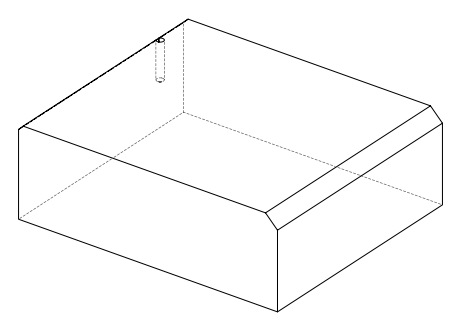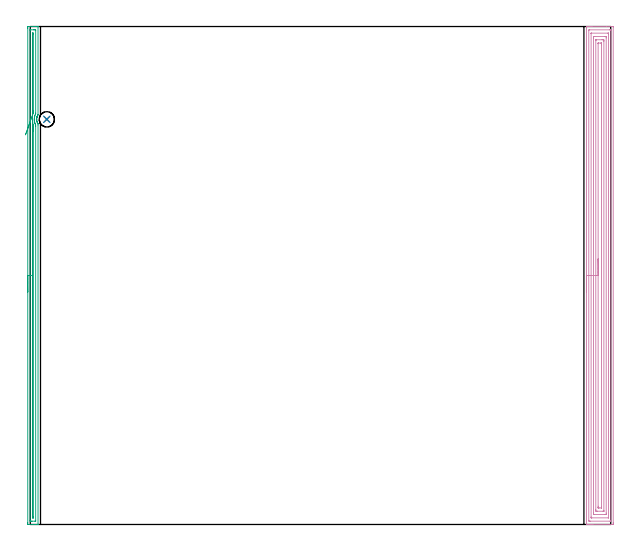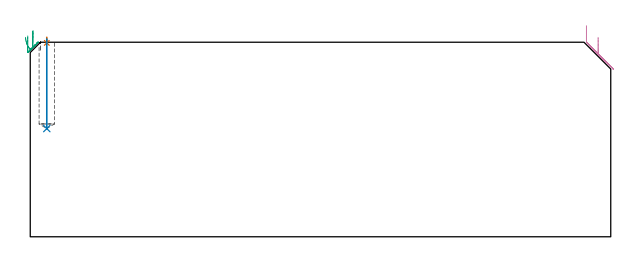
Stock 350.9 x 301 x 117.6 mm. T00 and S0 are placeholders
(PLAN: 4 operations, 2 tool changes, 22.5 min)
(1 SPOT_DRILL | STEP1POCKET | NXT0321_9005460120000 | 0.03 min | 1 mm3)
(2 DRILL_BLIND_HOLE_INTO_CENTER | STEP1POCKET | UGT0301_208 | 0.22 min | 3404 mm3)
(3 AREA_MILL | FG_CHAMFER_SURFACE | UGT0205_001 | 7.48 min | 5790 mm3)
(4 AREA_MILL_1 | FG_CHAMFER_SURFACE_1 | UGT0205_001 | 14.75 min | 39498 mm3)
(TOOL NXT0321_9005460120000 | NC Spot Drill, 142deg, 12mm, Carbide, Uncoated | D12 PA142 FL30 Z2)
(TOOL UGT0301_208 | Twist Drill 9.3 mm | D9.3 PA118 FL78 Z2)
(TOOL UGT0205_001 | Chamfer Mill 20 x 3 x 45 deg. | D20 FL50 Z2)
(OP 1 SPOT_DRILL)
G17 G21 G94 G90
T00 M6
G54
G17 G0 G90 X10. Y244.9 S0 M3
G43 Z127.6 H0
G94 G81 G98 Z117.2 F250. R120.6
G80
M5
M2
(OP 2 DRILL_BLIND_HOLE_INTO_CENTER)
G17 G21 G94 G90
T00 M6
G54
G17 G0 G90 X10. Y244.9 S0 M3
G43 Z127.6 H0
G94 G81 G98 Z65.4 F250. R119.6
G80
M5
M2
(OP 3 AREA_MILL)
G17 G21 G94 G90
T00 M6
G54
G17 G0 G90 X-1.5 Y140.5 S1061 M3
G43 Z127.6 H0
Z121.4
G94 G1 Y140.538 Z120.528 F250.
Y140.652 Z119.664
Y140.841 Z118.812
Y141.103 Z117.98
Y141.437 Z117.174
Y141.84 Z116.4
Y142.308 Z115.664
Y142.84 Z114.972
Y143.429 Z114.329
Y144.072 Z113.74
Y144.764 Z113.208
Y145.5 Z112.74
Y146.274 Z112.337
Y147.08 Z112.003
Y147.912 Z111.741
Y148.764 Z111.552
Y149.628 Z111.438
Y150.5 Z111.4
Y299.965
X-1.499 Y300.397 Z111.401
X-1.495 Y300.852 Z111.403
X-1.491 Y300.991 Z111.405
X-1.045 Y301. Z111.851
X1.6 Z114.494
X2.173 Z115.069
X2.482 Z115.378
X3.054 Z115.95
X3.363 Z116.258
X4.381 Z117.281
X4.695 Y300.994 Z117.586
X4.697 Y300.992 Z117.588
X4.7 Y300.843 Z117.6
Y247.752
X4.706 Y247.595 Z117.593
X4.662 Y247.517 Z117.553
X4.54 Y247.312 Z117.44
X4.405 Y247.076 Z117.303
X4.306 Y246.863 Z117.201
X4.245 Y246.736 Z117.142
X4.191 Y246.621 Z117.089
X4.14 Y246.48 Z117.038
X4.118 Y246.416 Z117.014
X4.082 Y246.318 Z116.98
X4.074 Y246.294 Z116.972
X3.98 Y245.97 Z116.876
X3.977 Y245.962 Z116.874
X3.951 Y245.825 Z116.849
X3.933 Y245.727 Z116.831
X3.912 Y245.568 Z116.81
X3.894 Y245.417 Z116.787
X3.876 Y245.282 Z116.769
X3.863 Y245.078 Z116.753
X3.861 Y245.058
X3.858 Y244.995
Y244.92 Z116.749
X3.856 Y244.828
X3.857 Y244.788 Z116.752
Y244.786
X3.861 Y244.735
X3.866 Y244.608 Z116.759
X3.888 Y244.384 Z116.782
X3.919 Y244.186 Z116.812
X3.955 Y243.939 Z116.855
X3.976 Y243.837 Z116.875
X4.098 Y243.437 Z116.995
X4.155 Y243.294 Z117.048
X4.226 Y243.1 Z117.125
X4.247 Y243.045 Z117.146
X4.346 Y242.847 Z117.243
X4.469 Y242.598 Z117.367
X4.596 Y242.38 Z117.494
X4.686 Y242.242 Z117.584
X4.692 Y242.232 Z117.589
X4.699 Y242.21 Z117.594
X4.7 Y241.509 Z117.6
Y0.156
X4.697 Y0.008 Z117.588
X4.695 Y0.006 Z117.586
X4.381 Y0. Z117.28
X3.982 Z116.881
X3.363 Z116.258
X2.173 Z115.069
X1.6 Z114.494
X-1.045 Y0.001 Z111.851
X-1.276 Y0.004 Z111.621
X-1.491 Y0.009 Z111.405
X-1.495 Y0.148 Z111.403
X-1.499 Y0.603 Z111.401
X-1.5 Y1.063 Z111.4
Y150.5
X-0.086 Z112.814
X-0.085 Y298.816 Z112.815
X-0.084 Y298.918 Z112.816
X-0.081 Y298.968 Z112.819
X-0.08 Y298.985 Z112.82
X-0.046 Y298.99 Z112.854
X0.338 Y298.998 Z113.238
X2.099 Y299. Z114.999
X2.482 Y298.999 Z115.382
X2.984 Y298.997 Z115.884
X3.187 Y298.99 Z116.087
X3.279 Y298.978 Z116.179
X3.284 Y298.693 Z116.184
X3.285 Y298.613 Z116.185
Y248.647
X3.282 Y248.444 Z116.182
X3.279 Y248.343 Z116.179
X3.275 Y248.296 Z116.175
X3.033 Y247.755 Z115.933
X2.876 Y247.356 Z115.776
X2.714 Y246.863 Z115.614
X2.683 Y246.761 Z115.583
X2.663 Y246.679 Z115.563
X2.595 Y246.36 Z115.495
X2.527 Y245.97 Z115.427
X2.521 Y245.931 Z115.421
X2.482 Y245.639 Z115.382
X2.446 Y245.114 Z115.346
X2.445 Y245.078 Z115.345
X2.45 Y244.652 Z115.35
X2.476 Y244.192 Z115.376
X2.477 Y244.186 Z115.377
X2.482 Y244.136 Z115.382
X2.62 Y243.294 Z115.52
X2.635 Y243.216 Z115.535
X2.661 Y243.112 Z115.561
X2.789 Y242.699 Z115.689
X2.893 Y242.401 Z115.793
X2.988 Y242.153 Z115.888
X3.062 Y241.971 Z115.962
X3.197 Y241.678 Z116.097
X3.274 Y241.509 Z116.174
X3.285 Y240.697 Z116.185
Y240.617
Y2.184
X3.284 Y2.082 Z116.184
X3.281 Y2.032 Z116.181
X3.28 Y2.015 Z116.18
X3.246 Y2.01 Z116.146
X2.862 Y2.002 Z115.762
X1.101 Y2. Z114.001
X0.718 Y2.001 Z113.618
X0.216 Y2.003 Z113.116
X0.013 Y2.01 Z112.913
X-0.079 Y2.022 Z112.821
X-0.084 Y2.307 Z112.816
X-0.085 Y2.387 Z112.815
X-0.086 Y150.5 Z112.814
X1.328 Z114.228
X1.329 Y241.784 Z114.229
X1.33 Y242.401 Z114.23
X1.331 Z114.231
X1.6 Y241.565 Z114.5
X1.619 Y241.509 Z114.519
X1.63 Y241.478 Z114.53
X1.835 Y240.936 Z114.735
X1.864 Y240.846 Z114.764
X1.867 Y240.771 Z114.767
X1.87 Y240.617 Z114.77
X1.871 Y240.342 Z114.771
Y4.789
X1.869 Y4.172 Z114.769
X1.866 Y4.035 Z114.766
X1.865 Y4.01 Z114.765
X1.826 Y4.005 Z114.726
X1.768 Y4.001 Z114.668
X1.6 Y4.003 Z114.5
X1.431 Y4.01 Z114.331
X1.335 Y4.016 Z114.235
X1.332 Y4.08 Z114.232
X1.33 Y4.172 Z114.23
X1.329 Y4.446 Z114.229
X1.328 Y5.064 Z114.228
Y150.5
Y151.372 Z114.267
Y152.236 Z114.38
Y153.088 Z114.569
Y153.92 Z114.832
Y154.726 Z115.165
Y155.5 Z115.568
Y156.236 Z116.037
Y156.928 Z116.568
Y157.571 Z117.157
Y158.16 Z117.801
Y158.692 Z118.493
Y159.16 Z119.228
Y159.563 Z120.002
Y159.897 Z120.808
Y160.159 Z121.64
Y160.348 Z122.492
Y160.462 Z123.357
Y160.5 Z124.228
G0 Z127.6
X1.707 Y237.828
Z124.614
G1 X1.706 Y237.832 Z123.742
X1.703 Y237.912 Z122.873
X1.697 Y238.068 Z122.015
X1.688 Y238.298 Z121.173
X1.677 Y238.6 Z120.355
X1.662 Y238.972 Z119.566
X1.645 Y239.412 Z118.813
X1.626 Y239.916 Z118.101
X1.604 Y240.479 Z117.435
X1.58 Y241.099 Z116.821
X1.554 Y241.77 Z116.264
X1.527 Y242.486 Z115.767
X1.497 Y243.243 Z115.335
X1.467 Y244.035 Z114.97
X1.435 Y244.856 Z114.676
X1.402 Y245.699 Z114.454
X1.369 Y246.558 Z114.307
X1.336 Y247.427 Z114.236
X1.333 Y247.482 Z114.233
X1.33 Y247.643 Z114.23
X1.329 Y247.755 Z114.229
X1.328 Y247.831 Z114.228
X1.329 Y296.211 Z114.229
X1.332 Y296.828 Z114.232
X1.334 Y296.965 Z114.234
X1.336 Y296.99 Z114.236
X1.374 Y296.994 Z114.274
X1.432 Y296.998 Z114.332
X1.6 Y296.996 Z114.5
X1.769 Y296.99 Z114.669
X1.865 Y296.984 Z114.765
X1.868 Y296.92 Z114.768
X1.869 Y296.828 Z114.769
X1.871 Y296.554 Z114.771
Y250.157
X1.87 Y249.539 Z114.77
X1.869 Y249.267 Z114.769
X1.864 Y248.958 Z114.764
X1.753 Y248.647 Z114.653
X1.712 Y248.534 Z114.612
X1.6 Y248.231 Z114.5
X1.482 Y247.875 Z114.382
X1.443 Y247.755 Z114.343
X1.411 Y247.653 Z114.311
X1.383 Y247.565 Z114.283
X1.353 Y247.477 Z114.253
X1.336 Y247.427 Z114.236
X1.055 Y246.636 Z113.996
X0.77 Y245.829 Z113.83
X0.48 Y245.011 Z113.739
X0.189 Y244.189 Z113.724
X-0.102 Y243.369 Z113.786
X-0.389 Y242.556 Z113.923
X-0.672 Y241.759 Z114.135
X-0.947 Y240.981 Z114.419
X-1.213 Y240.23 Z114.774
X-1.468 Y239.511 Z115.198
X-1.709 Y238.83 Z115.686
X-1.936 Y238.191 Z116.236
X-2.145 Y237.6 Z116.842
X-2.336 Y237.061 Z117.501
X-2.507 Y236.578 Z118.207
X-2.657 Y236.155 Z118.955
X-2.784 Y235.795 Z119.739
X-2.888 Y235.501 Z120.554
G0 Z127.6
M5
M2
(OP 4 AREA_MILL_1)
G17 G21 G94 G90
T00 M6
G54
G17 G0 G90 X336.2 Y140.5 S1061 M3
G43 Z127.6 H0
G94 G1 Y140.538 Z126.728 F250.
Y140.652 Z125.863
Y140.841 Z125.012
Y141.103 Z124.18
Y141.437 Z123.374
Y141.84 Z122.6
Y142.308 Z121.864
Y142.84 Z121.172
Y143.429 Z120.529
Y144.072 Z119.94
Y144.764 Z119.408
Y145.5 Z118.94
Y146.274 Z118.537
Y147.08 Z118.203
Y147.912 Z117.941
Y148.763 Z117.752
Y149.628 Z117.638
Y150.5 Z117.6
Y300.844
X336.203 Y300.99 Z117.588
X336.235 Y300.993 Z117.556
X336.585 Y301. Z117.215
X337.014 Z116.785
X337.637 Z116.158
X338.837 Z114.96
X339.414 Z114.38
X348.298 Z105.499
X351.851 Z101.946
X352.142 Y300.998 Z101.655
X352.392 Y300.99 Z101.406
X352.399 Y300.739 Z101.399
X352.4 Y0.944 Z101.4
X352.399 Y0.603 Z101.401
X352.394 Y0.058 Z101.404
X352.392 Y0.008 Z101.406
X351.851 Y0. Z101.946
X340.014 Z113.781
X339.414 Z114.38
X338.837 Z114.96
X338.525 Z115.271
X337.948 Z115.848
X337.637 Z116.158
X336.584 Z117.215
X336.235 Y0.007 Z117.556
X336.203 Y0.01 Z117.588
X336.2 Y0.156 Z117.6
Y150.5
X337.614 Z116.186
X337.615 Y298.635 Z116.185
X337.637 Y298.99 Z116.163
X338.141 Y298.999 Z115.659
X350.075 Y299. Z103.725
X350.579 Y298.999 Z103.221
X350.963 Y298.99 Z102.837
X350.985 Y298.613 Z102.815
X350.986 Y298.59
X350.985 Y2.365
X350.963 Y2.01 Z102.837
X350.459 Y2.001 Z103.341
X338.525 Y2. Z115.275
X338.021 Y2.001 Z115.779
X337.637 Y2.01 Z116.163
X337.615 Y2.387 Z116.185
Y2.41
X337.614 Y150.5 Z116.186
X339.028 Z114.772
X339.029 Y296.828 Z114.771
X339.03 Y296.925 Z114.77
X339.032 Y296.972 Z114.768
X339.034 Y296.988 Z114.766
X339.073 Y296.992 Z114.727
X339.244 Y296.999 Z114.556
X349.186 Y297. Z104.614
X349.357 Y296.998 Z104.443
X349.471 Y296.995 Z104.329
X349.557 Y296.99 Z104.243
X349.565 Y296.956 Z104.235
X349.567 Y296.828 Z104.233
X349.571 Y296.442 Z104.229
Y4.172
X349.57 Y4.075 Z104.23
X349.568 Y4.028 Z104.232
X349.566 Y4.012 Z104.234
X349.527 Y4.008 Z104.273
X349.356 Y4.001 Z104.444
X339.414 Y4. Z114.386
X339.243 Y4.002 Z114.557
X339.129 Y4.005 Z114.671
X339.043 Y4.01 Z114.757
X339.035 Y4.044 Z114.765
X339.033 Y4.172 Z114.767
X339.029 Y4.558 Z114.771
X339.028 Y150.5 Z114.772
X340.443 Z113.357
Y294.152
X340.449 Y294.896 Z113.351
X340.458 Y294.99 Z113.342
X340.557 Y294.995 Z113.243
X340.768 Y294.998 Z113.032
X341.191 Y295. Z112.609
X347.453 Z106.347
X347.848 Y294.998 Z105.952
X348.046 Y294.995 Z105.754
X348.139 Y294.99 Z105.661
X348.15 Y294.929 Z105.65
X348.157 Y294.293 Z105.643
Y294.152
Y6.848
X348.151 Y6.104 Z105.649
X348.142 Y6.01 Z105.658
X348.043 Y6.005 Z105.757
X347.832 Y6.002 Z105.968
X347.409 Y6. Z106.391
X341.147 Z112.653
X340.752 Y6.002 Z113.048
X340.554 Y6.005 Z113.246
X340.461 Y6.01 Z113.339
X340.45 Y6.071 Z113.35
X340.443 Y6.707 Z113.357
Y6.848
Y150.5
X341.857 Z111.943
Y292.59
X341.86 Y292.813 Z111.94
X341.864 Y292.961 Z111.936
X341.868 Y292.991 Z111.932
X341.883 Y292.994 Z111.917
X341.922 Y292.997 Z111.878
X342.079 Y292.999 Z111.721
X342.337 Y293. Z111.463
X345.633 Z108.167
X345.891 Y292.999 Z107.909
X346.521 Y292.993 Z107.279
X346.724 Y292.99 Z107.076
X346.736 Y292.59 Z107.064
X346.741 Y292.367 Z107.059
X346.743 Y292.145 Z107.057
Y8.41
X346.74 Y8.187 Z107.06
X346.736 Y8.039 Z107.064
X346.732 Y8.009 Z107.068
X346.717 Y8.006 Z107.083
X346.678 Y8.003 Z107.122
X346.521 Y8.001 Z107.279
X346.263 Y8. Z107.537
X342.967 Z110.833
X342.709 Y8.001 Z111.091
X342.079 Y8.007 Z111.721
X341.876 Y8.01 Z111.924
X341.864 Y8.41 Z111.936
X341.859 Y8.633 Z111.941
X341.857 Y8.855 Z111.943
Y150.5
X343.271 Z110.529
Y290.583
X343.273 Y290.876 Z110.527
X343.275 Y290.949 Z110.525
X343.278 Y290.983 Z110.522
X343.282 Y290.99 Z110.518
X343.302 Y290.993 Z110.498
X343.442 Y290.999 Z110.358
X344.744 Z109.056
X345.22 Y290.997 Z108.58
X345.31 Y290.99 Z108.49
X345.322 Y290.984 Z108.478
X345.324 Y290.956 Z108.476
X345.327 Y290.889 Z108.473
X345.328 Y290.583 Z108.472
X345.329 Y289.995 Z108.471
Y10.417
X345.327 Y10.124 Z108.473
X345.325 Y10.051 Z108.475
X345.322 Y10.017 Z108.478
X345.318 Y10.01 Z108.482
X345.298 Y10.007 Z108.502
X345.158 Y10.001 Z108.642
X343.856 Z109.944
X343.38 Y10.003 Z110.42
X343.29 Y10.01 Z110.51
X343.278 Y10.016 Z110.522
X343.276 Y10.044 Z110.524
X343.273 Y10.11 Z110.527
X343.272 Y10.417 Z110.528
X343.271 Y11.005 Z110.529
Y150.5
Y151.372 Z110.567
Y152.236 Z110.681
Y153.088 Z110.87
Y153.92 Z111.132
Y154.726 Z111.466
Y155.5 Z111.869
Y156.236 Z112.337
Y156.928 Z112.868
Y157.571 Z113.458
Y158.16 Z114.101
Y158.691 Z114.793
Y159.16 Z115.529
Y159.563 Z116.303
Y159.897 Z117.109
Y160.159 Z117.941
Y160.348 Z118.792
Y160.462 Z119.657
Y160.5 Z120.529
G0 Z127.6
M5
M2
